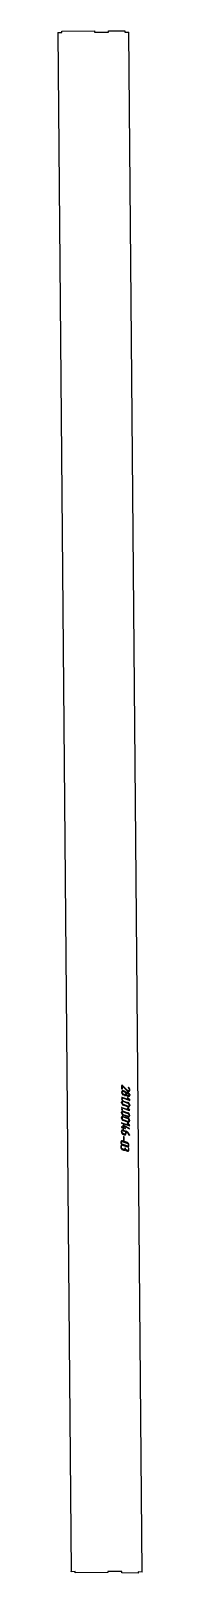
# Model space of a CAD drawing. Header units: millimetres. Extents: x 383 to 487, y 128 to 2016.
import ezdxf

# ---------------------------------------------------------------- set-up
doc = ezdxf.new("R2010")
doc.units = ezdxf.units.MM
doc.linetypes.add('K5LT_BASIC', pattern=[0])
doc.layers.add('Engraving', color=7, linetype='Continuous')

msp = doc.modelspace()

# ---------------------------------------------------------------- linework, layer by layer
at = {"color": 150, "linetype": 'K5LT_BASIC', "lineweight": 25, "true_color": 0x0080ff}
for p, q in [((383.3, 2013.8), (388.3, 2013.9)), ((383.3, 2013.8), (399.5, 130.3)), ((388.3, 2015.4), (428.3, 2015.7)), ((388.3, 2013.9), (388.3, 2015.4)), ((428.3, 2015.7), (428.3, 2014.2)), ((428.3, 2014.2), (433.3, 2014.3)), ((440.4, 2014.3), (445.4, 2014.3)), ((445.4, 2014.3), (445.4, 2015.8)), ((445.4, 2015.8), (465.4, 2015.8)), ((465.4, 2015.8), (465.4, 2014.3)), ((465.4, 2014.3), (470.4, 2014.4)), ((486.6, 129.8), (470.4, 2014.4)), ((404.5, 130.3), (399.5, 130.2)), ((399.5, 130.2), (399.5, 130.3)), ((404.5, 128.9), (404.5, 130.3)), ((444.5, 129.2), (404.5, 128.9)), ((449.5, 130.6), (444.5, 130.6)), ((444.5, 130.6), (444.5, 129.2)), ((461.6, 130.5), (456.6, 130.6)), ((461.6, 129), (461.6, 130.5)), ((481.6, 128.4), (461.6, 129)), ((486.6, 129.8), (481.6, 129.9)), ((481.6, 129.9), (481.6, 128.4))]:
    msp.add_line(p, q, dxfattribs=at)
for points in [[(433.3, 2014.3), (433.6, 2014.3), (434.2, 2014.3), (435.1, 2014.3), (436, 2014.3), (436.9, 2014.3), (437.7, 2014.3), (438.6, 2014.3), (439.5, 2014.3), (440.1, 2014.3), (440.4, 2014.3)], [(456.6, 130.6), (456.3, 130.6), (455.7, 130.6), (454.8, 130.6), (453.9, 130.6), (453.1, 130.6), (452.2, 130.6), (451.3, 130.6), (450.4, 130.6), (449.8, 130.6), (449.5, 130.6)]]:
    msp.add_open_spline(points, degree=3, dxfattribs=at)
at = {"layer": 'Engraving', "color": 150, "linetype": 'K5LT_BASIC', "lineweight": 25, "true_color": 0x0080ff}
for p, q in [((461.6, 721.2), (461.7, 725.4)), ((461.6, 716.6), (461.6, 717.3)), ((462.2, 725.5), (468.1, 719.6)), ((462.4, 724.5), (462.3, 720.9)), ((467.7, 719.1), (462.4, 724.5)), ((463.7, 718.7), (465.2, 718.2)), ((463.7, 718), (465.2, 717.5)), ((468.1, 719.6), (468.4, 719.3)), ((468.4, 719.3), (468.6, 719.1)), ((469.8, 722.8), (469.9, 722.7)), ((461.5, 704.1), (461.5, 704.8)), ((461.8, 698.4), (470.2, 695.4)), ((461.9, 710.8), (470.3, 707.9)), ((471.1, 706.9), (461.9, 710.1)), ((462.2, 703.9), (462.2, 704.6)), ((462.3, 716.3), (462.3, 717)), ((463.6, 706.2), (469.3, 704.3)), ((463.6, 705.5), (469.3, 703.5)), ((469.3, 700), (463.6, 702)), ((469.3, 699.3), (463.6, 701.3)), ((465.1, 713.9), (463.7, 714.4)), ((465.1, 713.2), (463.7, 713.7)), ((466.6, 715.5), (466.6, 714.8)), ((468.7, 716.6), (469.4, 716.3)), ((468.7, 715.9), (469.4, 715.6)), ((469.4, 712.8), (468.7, 713)), ((469.4, 712.1), (468.7, 712.3)), ((470.3, 707.9), (468.8, 709.9)), ((469.3, 710.3), (471.4, 707.4)), ((469.6, 712), (469.4, 712.1)), ((469.8, 711.9), (469.6, 712)), ((470.2, 711.9), (469.8, 711.9)), ((470.7, 701.6), (470.7, 700.9)), ((471.4, 714.3), (471.5, 713.9)), ((471.4, 701.4), (471.4, 700.7)), ((471.5, 713.9), (471.5, 713.7)), ((471.5, 713.7), (471.5, 713.5)), ((461.3, 685.3), (461.3, 686.1)), ((461.4, 691.7), (461.4, 692.4)), ((461.6, 679.6), (470, 676.7)), ((471, 694.4), (461.8, 697.7)), ((462, 685.1), (462, 685.8)), ((462.1, 691.5), (462.1, 692.2)), ((469.1, 681.2), (463.4, 683.2)), ((469.1, 680.5), (463.4, 682.5)), ((463.5, 693.8), (469.2, 691.8)), ((463.5, 693.1), (469.2, 691.1)), ((469.2, 687.5), (463.5, 689.5)), ((469.2, 686.8), (463.5, 688.8)), ((463.5, 687.4), (469.1, 685.5)), ((463.5, 686.7), (469.1, 684.8)), ((470.2, 695.4), (468.6, 697.5)), ((469.1, 697.8), (471.3, 695)), ((470.5, 682.8), (470.5, 682.1)), ((470.6, 689.2), (470.6, 688.5)), ((471.3, 682.6), (471.2, 681.9)), ((471.3, 688.9), (471.3, 688.2)), ((461.2, 668.4), (461.2, 669.1)), ((470.8, 675.7), (461.6, 678.9)), ((461.6, 674.6), (463.4, 674)), ((463.4, 673.3), (461.6, 673.9)), ((461.9, 668.2), (461.9, 668.9)), ((463.3, 672.2), (463.4, 673.3)), ((463.3, 670.5), (466.5, 669.4)), ((463.3, 669.8), (466.2, 668.8)), ((464.7, 665.8), (463.3, 666.3)), ((464.7, 665), (463.3, 665.5)), ((463.4, 674), (463.4, 676.5)), ((463.7, 676.7), (463.8, 676.7)), ((463.8, 676.7), (470.9, 672.8)), ((464.1, 675.8), (464.1, 673.8)), ((470.7, 672.2), (464.1, 675.8)), ((464.1, 673.8), (465.8, 673.2)), ((465.8, 672.4), (464.1, 673.1)), ((464.1, 673.1), (464.1, 672)), ((466.2, 668.8), (466.1, 666.7)), ((466.9, 668.6), (466.8, 666.4)), ((470, 676.7), (468.5, 678.7)), ((469, 679), (471.1, 676.2)), ((470.3, 665), (470.1, 665.4)), ((470.4, 664.9), (470.3, 665)), ((470.4, 664.7), (470.4, 664.9)), ((470.8, 672.1), (470.7, 672.2)), ((471.1, 672.6), (471.2, 672.4)), ((471.1, 664.7), (471.1, 664.6))]:
    msp.add_line(p, q, dxfattribs=at)
for points in [[(461.6, 721.2), (461.6, 721), (461.7, 720.9)], [(462.2, 718.5), (461.6, 718.1), (461.6, 717.3)], [(461.8, 725.6), (461.7, 725.5), (461.7, 725.4)], [(461.7, 720.9), (461.9, 720.7), (462, 720.7)], [(462.1, 725.6), (461.9, 725.7), (461.8, 725.6)], [(462, 720.7), (462.1, 720.6), (462.2, 720.7)], [(462.2, 725.5), (462.2, 725.6), (462.1, 725.6)], [(462.2, 720.7), (462.3, 720.8), (462.3, 720.9)], [(463.7, 718.7), (462.9, 719), (462.2, 718.5)], [(462.7, 717.9), (462.3, 717.6), (462.3, 717)], [(463.7, 718), (463.2, 718.2), (462.7, 717.9)], [(466.2, 717.5), (465.7, 718), (465.2, 718.2)], [(466.2, 716.7), (465.7, 717.3), (465.2, 717.5)], [(467, 716.4), (466.7, 717), (466.2, 717.5)], [(467.7, 719.1), (468.1, 718.7), (468.4, 718.5)], [(468.4, 718.5), (468.8, 718.2), (469.1, 718.1)], [(469.1, 718.8), (468.9, 718.9), (468.6, 719.1)], [(470.3, 719), (469.8, 718.6), (469.1, 718.8)], [(469.1, 718.1), (470.1, 717.8), (470.9, 718.3)], [(469.5, 722.8), (469.4, 722.7), (469.4, 722.6)], [(469.4, 722.6), (469.5, 722.4), (469.5, 722.3)], [(469.8, 722.8), (469.6, 722.9), (469.5, 722.8)], [(469.5, 722.3), (469.6, 722.2), (469.7, 722.2)], [(469.7, 722.2), (470.3, 721.7), (470.6, 721.1)], [(471.2, 721.4), (470.8, 722.1), (469.9, 722.7)], [(470.7, 719.5), (470.6, 719.2), (470.3, 719)], [(470.6, 721.1), (470.9, 720.6), (470.9, 720.1)], [(470.9, 720.1), (470.9, 719.8), (470.7, 719.5)], [(470.9, 718.3), (471.6, 718.9), (471.6, 719.9)], [(471.6, 719.9), (471.6, 720.7), (471.2, 721.4)], [(461.5, 698.4), (461.4, 698.2), (461.4, 698.1)], [(461.6, 710.8), (461.5, 710.6), (461.5, 710.6)], [(461.5, 710.6), (461.5, 710.4), (461.6, 710.3)], [(461.7, 709), (461.5, 708.9), (461.5, 708.6)], [(461.5, 708.6), (461.5, 708.4), (461.7, 708.2)], [(462.1, 706.1), (461.5, 705.7), (461.5, 704.8)], [(461.5, 704.1), (461.5, 703.2), (462.1, 702.4)], [(461.8, 698.4), (461.6, 698.4), (461.5, 698.4)], [(461.6, 716.6), (461.6, 715.7), (462.2, 714.8)], [(461.9, 710.8), (461.7, 710.9), (461.6, 710.8)], [(461.6, 710.3), (461.7, 710.2), (461.9, 710.1)], [(462.1, 709), (461.9, 709.1), (461.7, 709)], [(461.7, 708.2), (461.9, 708), (462.1, 707.9)], [(462.4, 708.7), (462.2, 709), (462.1, 709)], [(462.1, 707.9), (462.2, 707.9), (462.4, 708)], [(463.6, 706.2), (462.7, 706.5), (462.1, 706.1)], [(462.1, 702.4), (462.7, 701.6), (463.6, 701.3)], [(462.2, 714.8), (462.8, 714), (463.7, 713.7)], [(462.6, 705.4), (462.2, 705.2), (462.2, 704.6)], [(462.2, 703.9), (462.2, 703.3), (462.6, 702.7)], [(462.3, 716.3), (462.3, 715.7), (462.7, 715.2)], [(462.6, 708.3), (462.6, 708.5), (462.4, 708.7)], [(462.4, 708), (462.6, 708.1), (462.6, 708.3)], [(463.6, 705.5), (463.1, 705.7), (462.6, 705.4)], [(462.6, 702.7), (463, 702.2), (463.6, 702)], [(462.7, 715.2), (463.1, 714.6), (463.7, 714.4)], [(465.1, 713.9), (465.7, 713.7), (466.1, 714)], [(465.1, 713.2), (465.7, 713), (466.2, 713.1)], [(466.1, 714), (466.5, 714.2), (466.6, 714.8)], [(466.6, 715.5), (466.6, 716.1), (466.2, 716.7)], [(466.2, 713.1), (466.8, 713.3), (467, 713.7)], [(467.8, 716.7), (467.3, 716.6), (467, 716.4)], [(467, 713.7), (467.3, 713.2), (467.7, 712.8)], [(467.7, 715.8), (467.3, 715.5), (467.3, 715)], [(467.3, 715), (467.3, 714.4), (467.7, 713.8)], [(468.7, 715.9), (468.1, 716.1), (467.7, 715.8)], [(467.7, 713.8), (468.1, 713.2), (468.7, 713)], [(467.7, 712.8), (468.1, 712.5), (468.7, 712.3)], [(468.7, 716.6), (468.2, 716.8), (467.8, 716.7)], [(468.8, 710.4), (468.6, 710.4), (468.6, 710.2)], [(468.6, 710.2), (468.6, 710.1), (468.8, 709.9)], [(469, 710.5), (468.9, 710.5), (468.8, 710.4)], [(469.3, 710.3), (469.1, 710.4), (469, 710.5)], [(470.8, 703.1), (470.2, 704), (469.3, 704.3)], [(470.3, 702.8), (469.9, 703.3), (469.3, 703.5)], [(469.3, 700), (469.8, 699.8), (470.3, 700.1)], [(469.3, 699.3), (470.1, 699), (470.8, 699.4)], [(470.9, 715.2), (470.2, 716), (469.4, 716.3)], [(470.4, 714.9), (470, 715.4), (469.4, 715.6)], [(469.4, 712.8), (470, 712.6), (470.4, 712.8)], [(470.2, 711.9), (470.6, 711.9), (470.9, 712.2)], [(470.7, 701.6), (470.7, 702.2), (470.3, 702.8)], [(470.3, 700.1), (470.7, 700.3), (470.7, 700.9)], [(470.8, 713.7), (470.8, 714.3), (470.4, 714.9)], [(470.4, 712.8), (470.8, 713.1), (470.8, 713.7)], [(471.4, 701.4), (471.4, 702.3), (470.8, 703.1)], [(470.8, 699.4), (471.4, 699.8), (471.4, 700.7)], [(471.4, 714.3), (471.2, 714.8), (470.9, 715.2)], [(470.9, 712.2), (471.5, 712.6), (471.5, 713.5)], [(471.1, 706.9), (471.3, 706.8), (471.4, 706.9)], [(471.5, 707.1), (471.5, 707.3), (471.4, 707.4)], [(471.4, 706.9), (471.5, 707), (471.5, 707.1)], [(462, 687.3), (461.3, 686.9), (461.3, 686.1)], [(461.3, 685.3), (461.3, 684.5), (461.9, 683.6)], [(461.4, 679.6), (461.3, 679.4), (461.3, 679.4)], [(461.4, 698.1), (461.4, 698), (461.5, 697.9)], [(461.6, 696.6), (461.4, 696.5), (461.4, 696.2)], [(461.4, 696.2), (461.4, 696), (461.6, 695.8)], [(462, 693.7), (461.4, 693.2), (461.4, 692.4)], [(461.4, 691.7), (461.4, 690.8), (462, 690)], [(461.6, 679.6), (461.4, 679.7), (461.4, 679.6)], [(461.5, 697.9), (461.6, 697.7), (461.8, 697.7)], [(462, 696.6), (461.7, 696.6), (461.6, 696.6)], [(461.6, 695.8), (461.8, 695.6), (461.9, 695.5)], [(461.9, 695.5), (462.1, 695.4), (462.3, 695.5)], [(461.9, 683.6), (462.6, 682.8), (463.4, 682.5)], [(462.3, 696.3), (462.1, 696.5), (462, 696.6)], [(463.5, 693.8), (462.6, 694.1), (462, 693.7)], [(462, 690), (462.6, 689.1), (463.5, 688.8)], [(463.5, 687.4), (462.6, 687.8), (462, 687.3)], [(462.5, 686.7), (462, 686.4), (462, 685.8)], [(462, 685.1), (462, 684.5), (462.4, 684)], [(462.5, 693), (462.1, 692.7), (462.1, 692.2)], [(462.1, 691.5), (462.1, 690.9), (462.5, 690.3)], [(462.5, 695.8), (462.5, 696.1), (462.3, 696.3)], [(462.3, 695.5), (462.5, 695.7), (462.5, 695.8)], [(462.4, 684), (462.8, 683.4), (463.4, 683.2)], [(463.5, 693.1), (463, 693.3), (462.5, 693)], [(462.5, 690.3), (462.9, 689.7), (463.5, 689.5)], [(463.5, 686.7), (462.9, 686.9), (462.5, 686.7)], [(468.6, 698), (468.5, 697.9), (468.5, 697.8)], [(468.5, 697.8), (468.5, 697.6), (468.6, 697.5)], [(468.9, 698), (468.8, 698.1), (468.6, 698)], [(469.1, 697.8), (469, 698), (468.9, 698)], [(470.6, 684.3), (470, 685.2), (469.1, 685.5)], [(470.1, 684), (469.7, 684.6), (469.1, 684.8)], [(469.1, 681.2), (469.7, 681), (470.1, 681.3)], [(469.1, 680.5), (470, 680.2), (470.6, 680.6)], [(470.7, 690.7), (470, 691.5), (469.2, 691.8)], [(470.2, 690.3), (469.8, 690.9), (469.2, 691.1)], [(469.2, 687.5), (469.7, 687.3), (470.2, 687.6)], [(469.2, 686.8), (470, 686.5), (470.7, 686.9)], [(470.5, 682.8), (470.5, 683.4), (470.1, 684)], [(470.1, 681.3), (470.5, 681.5), (470.5, 682.1)], [(470.6, 689.2), (470.6, 689.8), (470.2, 690.3)], [(470.2, 687.6), (470.6, 687.9), (470.6, 688.5)], [(471.3, 682.6), (471.3, 683.5), (470.6, 684.3)], [(470.6, 680.6), (471.2, 681), (471.2, 681.9)], [(471.3, 688.9), (471.3, 689.8), (470.7, 690.7)], [(470.7, 686.9), (471.3, 687.4), (471.3, 688.2)], [(471, 694.4), (471.2, 694.4), (471.3, 694.5)], [(471.3, 694.7), (471.3, 694.8), (471.3, 695)], [(471.3, 694.5), (471.3, 694.5), (471.3, 694.7)], [(461.3, 674.6), (461.2, 674.5), (461.2, 674.4)], [(461.2, 674.4), (461.2, 674.3), (461.3, 674.1)], [(461.8, 670.4), (461.2, 669.9), (461.2, 669.1)], [(461.2, 668.4), (461.2, 667.5), (461.8, 666.7)], [(461.3, 679.4), (461.3, 679.2), (461.4, 679.1)], [(461.6, 674.6), (461.4, 674.7), (461.3, 674.6)], [(461.3, 674.1), (461.4, 674), (461.6, 673.9)], [(461.4, 679.1), (461.5, 678.9), (461.6, 678.9)], [(463.3, 670.5), (462.4, 670.8), (461.8, 670.4)], [(461.8, 666.7), (462.4, 665.9), (463.3, 665.5)], [(462.3, 669.7), (461.9, 669.4), (461.9, 668.9)], [(461.9, 668.2), (461.9, 667.6), (462.3, 667)], [(463.3, 669.8), (462.8, 670), (462.3, 669.7)], [(462.3, 667), (462.7, 666.5), (463.3, 666.3)], [(463.3, 672.2), (463.3, 672.1), (463.5, 671.9)], [(463.5, 676.7), (463.4, 676.7), (463.4, 676.5)], [(463.7, 676.7), (463.6, 676.8), (463.5, 676.7)], [(463.5, 671.9), (463.6, 671.8), (463.7, 671.8)], [(463.7, 671.8), (463.8, 671.7), (463.9, 671.8)], [(463.9, 671.8), (464.1, 671.9), (464.1, 672)], [(464.7, 665.8), (465.3, 665.6), (465.7, 665.8)], [(464.7, 665), (465.6, 664.7), (466.2, 665.1)], [(465.7, 665.8), (466.1, 666.1), (466.1, 666.7)], [(466.1, 673), (466, 673.1), (465.8, 673.2)], [(465.8, 672.4), (466, 672.4), (466.1, 672.5)], [(466.2, 672.7), (466.2, 672.8), (466.1, 673)], [(466.1, 672.5), (466.2, 672.6), (466.2, 672.7)], [(466.2, 665.1), (466.8, 665.5), (466.8, 666.4)], [(469.2, 667.7), (468, 668.9), (466.5, 669.4)], [(466.9, 668.6), (467.3, 668.4), (467.9, 668)], [(467.9, 668), (468.4, 667.7), (468.8, 667.2)], [(468.5, 679.2), (468.4, 679.1), (468.4, 679)], [(468.4, 679), (468.4, 678.9), (468.5, 678.7)], [(468.7, 679.2), (468.6, 679.3), (468.5, 679.2)], [(469, 679), (468.8, 679.2), (468.7, 679.2)], [(468.8, 667.2), (469.4, 666.6), (469.8, 666.1)], [(471.1, 664.7), (470.5, 666.4), (469.2, 667.7)], [(469.8, 666.1), (470, 665.7), (470.1, 665.4)], [(470.4, 664.7), (470.5, 664.5), (470.6, 664.5)], [(470.6, 664.5), (470.6, 664.4), (470.7, 664.4)], [(470.7, 664.4), (470.9, 664.3), (471, 664.4)], [(470.8, 675.7), (471, 675.6), (471.1, 675.7)], [(470.8, 672.1), (471, 672.1), (471.1, 672.2)], [(471.1, 672.6), (471, 672.7), (470.9, 672.8)], [(471, 664.4), (471.1, 664.4), (471.1, 664.6)], [(471.2, 675.9), (471.2, 676), (471.1, 676.2)], [(471.1, 675.7), (471.2, 675.8), (471.2, 675.9)], [(471.1, 672.2), (471.2, 672.2), (471.2, 672.4)]]:
    msp.add_open_spline(points, degree=2, dxfattribs=at)
for points, knots in [([(463.8, 658.2), (463.8, 660.4), (463.8, 662.5), (463.8, 662.6), (463.9, 662.7), (464, 662.8), (464.1, 662.7), (464.2, 662.7), (464.3, 662.6), (464.5, 662.4), (464.5, 662.2), (464.5, 660.1), (464.5, 658), (464.5, 657.8), (464.4, 657.8), (464.3, 657.7), (464.1, 657.7), (464, 657.8), (463.9, 657.9), (463.8, 658), (463.8, 658.2)], [0, 0, 0, 3.94619, 3.94619, 4.18756, 4.18756, 4.430856, 4.430856, 4.683549, 4.683549, 5.009861, 5.009861, 8.956051, 8.956051, 9.181245, 9.181245, 9.415662, 9.415662, 9.694987, 9.694987, 10, 10, 10]), ([(462.7, 652.3), (461.8, 652.6), (461.2, 653.4), (460.6, 654.3), (460.6, 655.2), (460.6, 655.5), (460.6, 655.9), (460.6, 656.7), (461.2, 657.1), (461.8, 657.6), (462.7, 657.3), (465.5, 656.3), (468.4, 655.4), (469.2, 655.1), (469.9, 654.2), (470.5, 653.4), (470.5, 652.5), (470.5, 652.1), (470.5, 651.8), (470.5, 650.9), (469.9, 650.5), (469.3, 650.1), (468.4, 650.4), (465.5, 651.3), (462.7, 652.3)], [0, 0, 0, 0.846521, 0.846521, 1.674424, 1.674424, 1.989042, 1.989042, 2.637777, 2.637777, 3.338641, 3.338641, 5.996422, 5.996422, 6.83575, 6.83575, 7.667338, 7.667338, 7.981955, 7.981955, 8.645972, 8.645972, 9.342219, 9.342219, 12, 12, 12]), ([(466, 646.7), (465.8, 646.3), (465.2, 646.1), (464.7, 646), (464.1, 646.2), (463.4, 646.4), (462.7, 646.7), (461.8, 647), (461.2, 647.8), (460.6, 648.6), (460.6, 649.5), (460.6, 650.4), (460.6, 651.3), (460.6, 651.5), (460.7, 651.5), (460.8, 651.6), (460.9, 651.5), (461, 651.5), (461.1, 651.4), (461.3, 651.2), (461.3, 651.1), (461.3, 650.2), (461.3, 649.3), (461.3, 648.7), (461.7, 648.1), (462.1, 647.6), (462.7, 647.4), (463.4, 647.1), (464.1, 646.9), (464.7, 646.7), (465.1, 647), (465.5, 647.2), (465.5, 647.8), (465.5, 648), (465.5, 648.2), (465.5, 648.4), (465.6, 648.4), (465.8, 648.5), (465.9, 648.4), (466, 648.4), (466.1, 648.3), (466.3, 648.1), (466.3, 648), (466.3, 647.4), (466.7, 646.8), (467.1, 646.3), (467.7, 646.1), (468, 645.9), (468.4, 645.8), (469, 645.6), (469.4, 645.9), (469.8, 646.1), (469.8, 646.7), (469.8, 647.5), (469.8, 648.2), (469.8, 648.3), (469.9, 648.4), (470, 648.5), (470.2, 648.4), (470.2, 648.4), (470.4, 648.2), (470.5, 648.1), (470.5, 647.9), (470.5, 647.2), (470.5, 646.5), (470.5, 645.6), (469.9, 645.2), (469.3, 644.8), (468.4, 645.1), (468, 645.2), (467.7, 645.3), (467.6, 645.4), (467.4, 645.4), (467.4, 645.4), (467.3, 645.5), (467.2, 645.5), (467.2, 645.6), (467, 645.6), (466.7, 645.9), (466.4, 646.2), (466, 646.7)], [0, 0, 0, 1.105144, 1.105144, 2.412716, 2.412716, 4.127289, 4.127289, 6.317725, 6.317725, 8.444428, 8.444428, 10.473835, 10.473835, 10.771721, 10.771721, 11.072067, 11.072067, 11.383969, 11.383969, 11.786648, 11.786648, 13.815299, 13.815299, 15.233378, 15.233378, 16.694041, 16.694041, 18.407672, 18.407672, 19.599582, 19.599582, 20.752416, 20.752416, 21.157966, 21.157966, 21.455979, 21.455979, 21.756325, 21.756325, 22.068262, 22.068262, 22.471154, 22.471154, 23.889361, 23.889361, 25.351099, 25.351099, 26.208759, 26.208759, 27.401767, 27.401767, 28.555011, 28.555011, 30.178678, 30.178678, 30.476609, 30.476609, 30.776948, 30.776948, 31.088855, 31.088855, 31.491662, 31.491662, 33.115329, 33.115329, 34.837976, 34.837976, 36.636534, 36.636534, 37.494477, 37.494477, 37.777625, 37.777625, 37.949211, 37.949211, 38.142551, 38.142551, 38.714041, 38.714041, 40, 40, 40]), ([(462.7, 653), (465.5, 652.1), (468.4, 651.1), (469, 650.9), (469.4, 651.2), (469.8, 651.4), (469.8, 652), (469.8, 652.4), (469.8, 652.7), (469.8, 653.3), (469.4, 653.9), (469, 654.4), (468.4, 654.6), (465.5, 655.6), (462.7, 656.6), (462.1, 656.8), (461.7, 656.5), (461.3, 656.2), (461.3, 655.6), (461.3, 655.3), (461.3, 654.9), (461.3, 654.4), (461.7, 653.8), (462.1, 653.2), (462.7, 653)], [0, 0, 0, 3.194824, 3.194824, 3.749556, 3.749556, 4.284872, 4.284872, 4.662943, 4.662943, 5.32312, 5.32312, 6.003067, 6.003067, 9.197891, 9.197891, 9.751896, 9.751896, 10.278148, 10.278148, 10.656218, 10.656218, 11.310094, 11.310094, 12, 12, 12])]:
    msp.add_open_spline(points, degree=2, knots=knots, dxfattribs=at)

doc.saveas('drawing.dxf')
